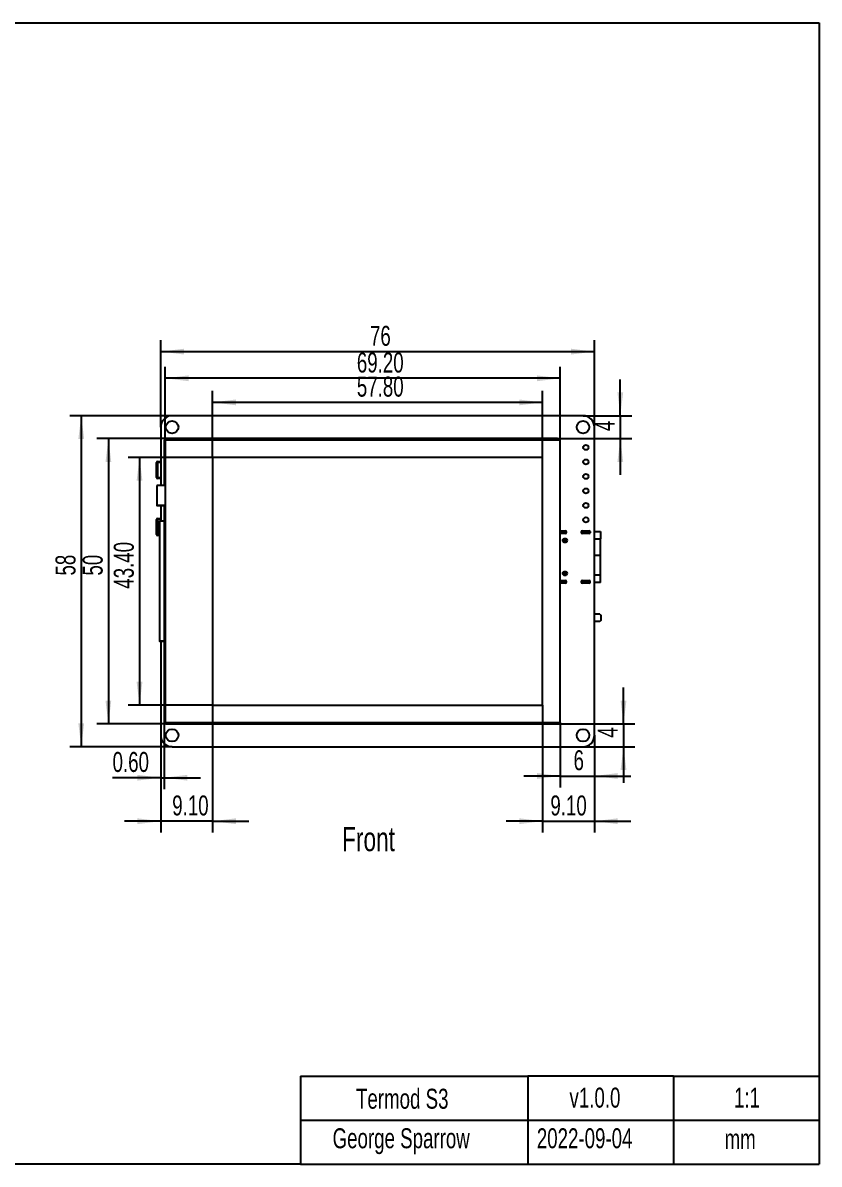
# Model space of a CAD drawing. Header units: millimetres. Extents: x 5 to 292, y 5 to 205.
# Drawn here: x 152.8 to 292.3, y 5 to 205 of the extents above; entities that cross this region are included whole.
import ezdxf

# ---------------------------------------------------------------- set-up
doc = ezdxf.new("R2010")
doc.units = ezdxf.units.MM
doc.layers.add('图框', color=7, linetype='Continuous')
doc.styles.add('SLDTEXTSTYLE0', font='TXT', dxfattribs={"width": 0.7})
doc.dimstyles.new('SLDDIMSTYLE0', dxfattribs={"dimtxt": 3.5, "dimasz": 4.08, "dimexe": 0, "dimexo": 0.0625, "dimgap": 0.875, "dimtad": 2, "dimrnd": 1e-09, "dimzin": 4, "dimdsep": 46, "dimtxsty": 'SLDTEXTSTYLE0', "dimsah": 1, "dimcen": 0.09, "dimadec": 0, "dimazin": 1, "dimtfac": 1, "dimtmove": 0, "dimatfit": 0, "dimfxl": 1, "dimfrac": 2, "dimtolj": 1, "dimtzin": 12, "dimarcsym": 0})
doc.dimstyles.new('SLDDIMSTYLE1', dxfattribs={"dimtxt": 3.5, "dimasz": 4.08, "dimexe": 0, "dimexo": 0.0625, "dimgap": 0.875, "dimtad": 2, "dimrnd": 1e-09, "dimzin": 12, "dimdsep": 46, "dimtxsty": 'SLDTEXTSTYLE0', "dimsah": 1, "dimcen": 0.09, "dimadec": 0, "dimazin": 3, "dimtfac": 1, "dimtmove": 0, "dimatfit": 0, "dimfxl": 1, "dimfrac": 2, "dimtolj": 1, "dimtzin": 12, "dimarcsym": 0})
doc.dimstyles.new('SLDDIMSTYLE2', dxfattribs={"dimtxt": 3.5, "dimasz": 4.08, "dimexe": 0, "dimexo": 0.0625, "dimgap": 0.875, "dimtad": 2, "dimrnd": 1e-09, "dimzin": 4, "dimdsep": 46, "dimtxsty": 'SLDTEXTSTYLE0', "dimsah": 1, "dimcen": 0.09, "dimadec": 0, "dimazin": 1, "dimtfac": 1, "dimtofl": 0, "dimtmove": 0, "dimatfit": 3, "dimfxl": 1, "dimfrac": 2, "dimtolj": 1, "dimtzin": 12, "dimarcsym": 0})
doc.dimstyles.new('SLDDIMSTYLE3', dxfattribs={"dimtxt": 3.5, "dimasz": 4.08, "dimexe": 0, "dimexo": 0.0625, "dimgap": 0.875, "dimtad": 2, "dimrnd": 1e-09, "dimzin": 12, "dimdsep": 46, "dimtxsty": 'SLDTEXTSTYLE0', "dimsah": 1, "dimcen": 0.09, "dimadec": 0, "dimazin": 3, "dimtfac": 1, "dimtofl": 0, "dimtmove": 0, "dimatfit": 3, "dimfxl": 1, "dimfrac": 2, "dimtolj": 1, "dimtzin": 12, "dimarcsym": 0})
doc.dimstyles.new('SLDDIMSTYLE6', dxfattribs={"dimtxt": 3.5, "dimasz": 4.08, "dimexe": 0, "dimexo": 0.0625, "dimgap": 0.875, "dimtad": 2, "dimrnd": 1e-09, "dimzin": 0, "dimdsep": 46, "dimtxsty": 'SLDTEXTSTYLE0', "dimsah": 1, "dimcen": 0.09, "dimadec": 0, "dimazin": 0, "dimtfac": 1, "dimtmove": 0, "dimatfit": 0, "dimfxl": 1, "dimfrac": 2, "dimtolj": 1, "dimtzin": 12, "dimarcsym": 0})

# ---------------------------------------------------------------- blocks, each defined once
blk = doc.blocks.new('_D_20')
at = {"layer": '图框'}
for p, q in [((176.95, 134.15), (176.95, 149.39)), ((252.95, 134.15), (252.95, 149.39)), ((176.95, 147.39), (252.95, 147.39))]:
    blk.add_line(p, q, dxfattribs=at)
for points in [[(176.95, 147.39), (181.03, 146.88), (181.03, 147.89)], [(252.95, 147.39), (248.87, 147.89), (248.87, 146.88)]]:
    blk.add_solid(points, dxfattribs=at)
at = {"layer": '图框', "insert": (213.62, 151.9), "char_height": 3.5, "attachment_point": 1, "style": 'SLDTEXTSTYLE0'}
blk.add_mtext('76', dxfattribs=at)
blk = doc.blocks.new('_D_21')
at = {"layer": '图框'}
for p, q in [((178.95, 136.15), (161.03, 136.15)), ((163.03, 136.15), (163.03, 78.15)), ((178.95, 78.15), (161.03, 78.15))]:
    blk.add_line(p, q, dxfattribs=at)
for points in [[(163.03, 136.15), (162.52, 132.07), (163.54, 132.07)], [(163.03, 78.15), (163.54, 82.23), (162.52, 82.23)]]:
    blk.add_solid(points, dxfattribs=at)
at = {"layer": '图框', "insert": (158.52, 108.15), "char_height": 3.5, "attachment_point": 1, "rotation": 90, "style": 'SLDTEXTSTYLE0'}
blk.add_mtext('58', dxfattribs=at)
blk = doc.blocks.new('_D_22')
at = {"layer": '图框'}
for p, q in [((186.05, 128.85), (171.24, 128.85)), ((173.24, 128.85), (173.24, 85.45)), ((186.05, 85.45), (171.24, 85.45))]:
    blk.add_line(p, q, dxfattribs=at)
for points in [[(173.24, 128.85), (172.73, 124.77), (173.75, 124.77)], [(173.24, 85.45), (173.75, 89.53), (172.73, 89.53)]]:
    blk.add_solid(points, dxfattribs=at)
at = {"layer": '图框', "insert": (168.73, 105.84), "char_height": 3.5, "attachment_point": 1, "rotation": 90, "style": 'SLDTEXTSTYLE0'}
blk.add_mtext('43.40', dxfattribs=at)
blk = doc.blocks.new('_D_23')
at = {"layer": '图框'}
for p, q in [((178.03, 132.15), (165.79, 132.15)), ((167.79, 132.15), (167.79, 82.15)), ((178.03, 82.15), (165.79, 82.15))]:
    blk.add_line(p, q, dxfattribs=at)
for points in [[(167.79, 132.15), (167.28, 128.07), (168.29, 128.07)], [(167.79, 82.15), (168.29, 86.23), (167.28, 86.23)]]:
    blk.add_solid(points, dxfattribs=at)
at = {"layer": '图框', "insert": (163.28, 108.14), "char_height": 3.5, "attachment_point": 1, "rotation": 90, "style": 'SLDTEXTSTYLE0'}
blk.add_mtext('50', dxfattribs=at)
blk = doc.blocks.new('_D_24')
at = {"layer": '图框'}
for p, q in [((186.05, 128.85), (186.05, 140.49)), ((243.85, 128.85), (243.85, 140.49)), ((243.85, 138.49), (186.05, 138.49))]:
    blk.add_line(p, q, dxfattribs=at)
for points in [[(186.05, 138.49), (190.13, 137.98), (190.13, 139)], [(243.85, 138.49), (239.77, 139), (239.77, 137.98)]]:
    blk.add_solid(points, dxfattribs=at)
at = {"layer": '图框', "insert": (211.32, 143), "char_height": 3.5, "attachment_point": 1, "rotation": 0, "style": 'SLDTEXTSTYLE0'}
blk.add_mtext('57.80', dxfattribs=at)
blk = doc.blocks.new('_D_25')
at = {"layer": '图框'}
for p, q in [((177.75, 131.9), (177.75, 144.71)), ((246.95, 131.9), (246.95, 144.71)), ((246.95, 142.71), (177.75, 142.71))]:
    blk.add_line(p, q, dxfattribs=at)
for points in [[(177.75, 142.71), (181.83, 142.2), (181.83, 143.22)], [(246.95, 142.71), (242.87, 143.22), (242.87, 142.2)]]:
    blk.add_solid(points, dxfattribs=at)
at = {"layer": '图框', "insert": (211.32, 147.22), "char_height": 3.5, "attachment_point": 1, "rotation": 0, "style": 'SLDTEXTSTYLE0'}
blk.add_mtext('69.20', dxfattribs=at)
blk = doc.blocks.new('_D_26')
at = {"layer": '图框'}
for p, q in [((243.85, 85.45), (243.85, 63.1)), ((252.95, 80.15), (252.95, 63.1)), ((243.85, 65.1), (237.5, 65.1)), ((243.85, 65.1), (252.95, 65.1)), ((252.95, 65.1), (259.3, 65.1))]:
    blk.add_line(p, q, dxfattribs=at)
for points in [[(243.85, 65.1), (239.77, 65.61), (239.77, 64.59)], [(252.95, 65.1), (257.03, 64.59), (257.03, 65.61)]]:
    blk.add_solid(points, dxfattribs=at)
at = {"layer": '图框', "insert": (245.23, 69.61), "char_height": 3.5, "attachment_point": 1, "style": 'SLDTEXTSTYLE0'}
blk.add_mtext('9.10', dxfattribs=at)
blk = doc.blocks.new('_D_27')
at = {"layer": '图框'}
for p, q in [((186.05, 85.45), (186.05, 63.1)), ((176.95, 80.15), (176.95, 63.1)), ((176.95, 65.1), (170.6, 65.1)), ((186.05, 65.1), (176.95, 65.1)), ((186.05, 65.1), (192.4, 65.1))]:
    blk.add_line(p, q, dxfattribs=at)
for points in [[(176.95, 65.1), (172.87, 65.61), (172.87, 64.59)], [(186.05, 65.1), (190.13, 64.59), (190.13, 65.61)]]:
    blk.add_solid(points, dxfattribs=at)
at = {"layer": '图框', "insert": (178.97, 69.61), "char_height": 3.5, "attachment_point": 1, "style": 'SLDTEXTSTYLE0'}
blk.add_mtext('9.10', dxfattribs=at)
blk = doc.blocks.new('_D_28')
at = {"layer": '图框'}
for p, q in [((246.95, 82.4), (246.95, 71.02)), ((252.95, 80.15), (252.95, 71.02)), ((246.95, 73.02), (240.6, 73.02)), ((246.95, 73.02), (252.95, 73.02)), ((252.95, 73.02), (259.3, 73.02))]:
    blk.add_line(p, q, dxfattribs=at)
for points in [[(246.95, 73.02), (242.87, 73.53), (242.87, 72.51)], [(252.95, 73.02), (257.03, 72.51), (257.03, 73.53)]]:
    blk.add_solid(points, dxfattribs=at)
at = {"layer": '图框', "insert": (249.29, 77.53), "char_height": 3.5, "attachment_point": 1, "style": 'SLDTEXTSTYLE0'}
blk.add_mtext('6', dxfattribs=at)
blk = doc.blocks.new('_D_29')
at = {"layer": '图框'}
for p, q in [((177.55, 82.62), (177.55, 70.72)), ((176.95, 80.15), (176.95, 70.72)), ((176.95, 72.72), (168.52, 72.72)), ((176.95, 72.72), (177.55, 72.72)), ((177.55, 72.72), (183.9, 72.72))]:
    blk.add_line(p, q, dxfattribs=at)
for points in [[(176.95, 72.72), (172.87, 73.22), (172.87, 72.21)], [(177.55, 72.72), (181.63, 72.21), (181.63, 73.22)]]:
    blk.add_solid(points, dxfattribs=at)
at = {"layer": '图框', "insert": (168.52, 77.23), "char_height": 3.5, "attachment_point": 1, "style": 'SLDTEXTSTYLE0'}
blk.add_mtext('0.60', dxfattribs=at)
blk = doc.blocks.new('_D_30')
at = {"layer": '图框'}
for p, q in [((257.48, 136.15), (257.48, 142.5)), ((250.95, 136.15), (259.48, 136.15)), ((257.48, 136.15), (257.48, 132.15)), ((246.28, 132.15), (259.48, 132.15)), ((257.48, 132.15), (257.48, 125.8))]:
    blk.add_line(p, q, dxfattribs=at)
for points in [[(257.48, 136.15), (257.99, 140.23), (256.98, 140.23)], [(257.48, 132.15), (256.98, 128.07), (257.99, 128.07)]]:
    blk.add_solid(points, dxfattribs=at)
at = {"layer": '图框', "insert": (252.97, 133.46), "char_height": 3.5, "attachment_point": 1, "rotation": 90, "style": 'SLDTEXTSTYLE0'}
blk.add_mtext('4', dxfattribs=at)
blk = doc.blocks.new('_D_31')
at = {"layer": '图框'}
for p, q in [((258.04, 82.15), (258.04, 88.5)), ((246.28, 82.15), (260.04, 82.15)), ((258.04, 82.15), (258.04, 78.15)), ((250.95, 78.15), (260.04, 78.15)), ((258.04, 78.15), (258.04, 71.8))]:
    blk.add_line(p, q, dxfattribs=at)
for points in [[(258.04, 82.15), (258.55, 86.23), (257.53, 86.23)], [(258.04, 78.15), (257.53, 74.07), (258.55, 74.07)]]:
    blk.add_solid(points, dxfattribs=at)
at = {"layer": '图框', "insert": (253.53, 79.74), "char_height": 3.5, "attachment_point": 1, "rotation": 90, "style": 'SLDTEXTSTYLE0'}
blk.add_mtext('4', dxfattribs=at)

msp = doc.modelspace()

# ---------------------------------------------------------------- linework, layer by layer
at = {"color": 7, "linetype": 'Continuous', "lineweight": 25}
for p, q in [((250.951, 136.148), (178.951, 136.148)), ((176.951, 134.148), (176.951, 123.898)), ((252.951, 80.148), (252.951, 134.148)), ((246.276, 132.148), (178.026, 132.148)), ((177.551, 131.673), (177.551, 123.898)), ((246.951, 131.898), (177.751, 131.898)), ((177.751, 131.898), (177.751, 82.398)), ((246.951, 82.398), (246.951, 131.898)), ((176.401, 127.947), (176.401, 128.147)), ((176.401, 128.147), (176.951, 128.147)), ((186.051, 128.848), (186.051, 85.448)), ((243.851, 128.848), (186.051, 128.848)), ((186.051, 128.848), (186.051, 128.848)), ((243.851, 85.448), (243.851, 128.848)), ((243.851, 128.848), (243.851, 128.848)), ((176.401, 127.947), (176.201, 127.947)), ((176.201, 125.347), (176.201, 127.947)), ((176.401, 127.947), (176.401, 125.347)), ((176.951, 127.947), (176.401, 127.947)), ((176.401, 125.347), (176.201, 125.347)), ((176.401, 125.147), (176.401, 125.347)), ((176.401, 125.347), (176.951, 125.347)), ((176.951, 125.147), (176.401, 125.147)), ((176.301, 123.898), (176.301, 120.398)), ((176.951, 120.398), (176.951, 117.648)), ((177.551, 120.398), (177.551, 82.623)), ((176.401, 117.947), (176.401, 118.147)), ((176.401, 118.147), (176.951, 118.147)), ((176.401, 117.947), (176.201, 117.947)), ((176.201, 115.347), (176.201, 117.947)), ((176.401, 117.947), (176.401, 115.347)), ((176.951, 117.947), (176.401, 117.947)), ((176.751, 117.648), (176.751, 96.648)), ((176.401, 115.347), (176.201, 115.347)), ((176.401, 115.147), (176.401, 115.347)), ((176.401, 115.347), (176.751, 115.347)), ((176.751, 115.147), (176.401, 115.147)), ((246.951, 115.998), (247.826, 115.998)), ((247.081, 115.873), (246.951, 115.873)), ((247.081, 115.573), (246.951, 115.573)), ((247.826, 115.498), (246.951, 115.498)), ((247.081, 115.873), (247.081, 115.573)), ((247.081, 115.873), (247.421, 115.873)), ((247.081, 115.573), (247.421, 115.573)), ((247.421, 115.873), (247.421, 115.573)), ((247.771, 115.873), (247.421, 115.873)), ((247.771, 115.573), (247.421, 115.573)), ((247.771, 115.873), (247.771, 115.573)), ((247.771, 115.873), (247.776, 115.873)), ((247.771, 115.573), (248.005, 115.573)), ((247.776, 115.873), (248.042, 115.873)), ((247.781, 114.043), (247.781, 114.143)), ((250.731, 115.873), (250.659, 115.873)), ((250.731, 115.573), (250.697, 115.573)), ((250.731, 115.873), (250.731, 115.573)), ((250.831, 115.873), (250.731, 115.873)), ((250.831, 115.573), (250.731, 115.573)), ((250.831, 115.873), (250.831, 115.573)), ((250.831, 115.873), (251.031, 115.873)), ((250.831, 115.573), (251.031, 115.573)), ((250.876, 115.998), (251.976, 115.998)), ((251.976, 115.498), (250.876, 115.498)), ((251.031, 115.873), (251.031, 115.573)), ((251.331, 115.873), (251.031, 115.873)), ((251.331, 115.573), (251.031, 115.573)), ((251.331, 115.873), (251.331, 115.573)), ((251.531, 115.873), (251.331, 115.873)), ((251.531, 115.573), (251.331, 115.573)), ((251.531, 115.873), (251.531, 115.573)), ((251.831, 115.873), (251.531, 115.873)), ((251.831, 115.573), (251.531, 115.573)), ((251.831, 115.873), (251.831, 115.573)), ((251.831, 115.873), (251.838, 115.873)), ((251.831, 115.573), (251.838, 115.573)), ((251.838, 115.873), (252.173, 115.873)), ((251.838, 115.573), (252.155, 115.573)), ((252.173, 115.873), (252.192, 115.873)), ((252.181, 115.872), (252.181, 115.604)), ((252.951, 115.873), (254.031, 115.873)), ((252.951, 114.573), (254.031, 114.573)), ((254.031, 115.873), (254.031, 114.573)), ((254.031, 111.703), (254.031, 114.573)), ((253.049, 111.7), (253.049, 111.688)), ((253.081, 111.703), (254.031, 111.703)), ((253.081, 111.693), (254.031, 111.693)), ((253.231, 111.703), (253.231, 111.693)), ((253.849, 111.703), (253.849, 111.693)), ((254.031, 111.703), (254.031, 111.693)), ((254.031, 108.223), (254.031, 111.693)), ((247.781, 108.263), (247.781, 108.363)), ((254.031, 108.223), (252.951, 108.223)), ((254.031, 106.923), (254.031, 108.223)), ((246.951, 107.298), (247.826, 107.298)), ((247.081, 107.223), (246.951, 107.223)), ((247.081, 106.923), (246.951, 106.923)), ((247.826, 106.798), (246.951, 106.798)), ((247.081, 106.923), (247.081, 107.223)), ((247.081, 107.223), (247.421, 107.223)), ((247.081, 106.923), (247.421, 106.923)), ((247.421, 106.923), (247.421, 107.223)), ((247.771, 107.223), (247.421, 107.223)), ((247.771, 106.923), (247.421, 106.923)), ((247.771, 106.923), (247.771, 107.223)), ((247.771, 107.223), (248.004, 107.223)), ((247.771, 106.923), (247.776, 106.923)), ((247.776, 106.923), (248.042, 106.923)), ((250.731, 106.923), (250.659, 106.923)), ((250.731, 107.223), (250.697, 107.223)), ((250.731, 106.923), (250.731, 107.223)), ((250.831, 107.223), (250.731, 107.223)), ((250.831, 106.923), (250.731, 106.923)), ((250.831, 106.923), (250.831, 107.223)), ((250.831, 107.223), (251.031, 107.223)), ((250.831, 106.923), (251.031, 106.923)), ((250.876, 107.298), (251.976, 107.298)), ((251.976, 106.798), (250.876, 106.798)), ((251.031, 106.923), (251.031, 107.223)), ((251.331, 107.223), (251.031, 107.223)), ((251.331, 106.923), (251.031, 106.923)), ((251.331, 106.923), (251.331, 107.223)), ((251.531, 107.223), (251.331, 107.223)), ((251.531, 106.923), (251.331, 106.923)), ((251.531, 106.923), (251.531, 107.223)), ((251.831, 107.223), (251.531, 107.223)), ((251.831, 106.923), (251.531, 106.923)), ((251.831, 106.923), (251.831, 107.223)), ((251.831, 107.223), (251.838, 107.223)), ((251.831, 106.923), (251.838, 106.923)), ((251.838, 107.223), (252.154, 107.223)), ((251.838, 106.923), (252.173, 106.923)), ((252.192, 106.923), (252.173, 106.923)), ((252.181, 106.924), (252.181, 107.191)), ((254.031, 106.923), (252.951, 106.923)), ((253.881, 101.377), (252.951, 101.377)), ((253.881, 100.077), (252.951, 100.077)), ((253.881, 101.377), (254.081, 101.177)), ((254.081, 100.277), (253.881, 100.077)), ((254.081, 101.177), (254.081, 100.277)), ((176.951, 96.648), (176.951, 80.148)), ((186.051, 85.448), (243.851, 85.448)), ((177.751, 82.398), (177.751, 82.398)), ((177.751, 82.398), (246.951, 82.398)), ((177.751, 82.398), (246.951, 82.398)), ((178.026, 82.148), (246.276, 82.148)), ((178.026, 82.148), (178.026, 82.148)), ((178.026, 82.148), (246.276, 82.148)), ((246.276, 82.148), (246.276, 82.148)), ((246.951, 82.398), (246.951, 82.398)), ((178.951, 78.148), (250.951, 78.148))]:
    msp.add_line(p, q, dxfattribs=at)
at = {"color": 7, "linetype": 'Continuous', "lineweight": 25, "flags": 128}
for points in [[(177.751, 123.898), (177.545, 123.898), (177.206, 123.898), (176.903, 123.898), (176.65, 123.898), (176.459, 123.898), (176.341, 123.898), (176.301, 123.898)], [(177.344, 120.398), (177.206, 120.398), (176.903, 120.398), (176.65, 120.398), (176.459, 120.398), (176.341, 120.398), (176.301, 120.398), (176.341, 120.398), (176.459, 120.398), (176.65, 120.398), (176.903, 120.398), (177.206, 120.398), (177.545, 120.398), (177.751, 120.398)], [(177.751, 120.398), (177.542, 120.398), (177.204, 120.398), (176.906, 120.398), (176.666, 120.398), (176.498, 120.398), (176.412, 120.398), (176.412, 120.398), (176.498, 120.398), (176.666, 120.398), (176.906, 120.398), (177.204, 120.398), (177.542, 120.398), (177.551, 120.398)], [(177.551, 117.648), (177.277, 117.648), (177.036, 117.648), (176.858, 117.648), (176.763, 117.648), (176.751, 117.648)], [(177.551, 96.648), (177.277, 96.648), (177.036, 96.648), (176.858, 96.648), (176.763, 96.648), (176.763, 96.648), (176.858, 96.648), (177.036, 96.648), (177.163, 96.648)], [(177.551, 96.648), (177.311, 96.648), (177.101, 96.648), (176.944, 96.648), (176.861, 96.648), (176.861, 96.648), (176.944, 96.648), (177.101, 96.648), (177.311, 96.648), (177.551, 96.648)]]:
    msp.add_lwpolyline(points, dxfattribs=at)
at = {"color": 7, "linetype": 'Continuous', "lineweight": 25}
for centre, radius in [((178.951, 134.148), 1.1), ((250.951, 134.148), 1.1), ((251.451, 130.598), 0.45), ((251.451, 128.058), 0.45), ((251.451, 125.518), 0.45), ((251.451, 122.978), 0.45), ((251.451, 120.438), 0.45), ((251.451, 117.898), 0.45), ((247.776, 114.288), 0.375), ((247.781, 114.293), 0.25), ((247.781, 114.293), 0.15), ((247.776, 108.508), 0.375), ((247.781, 108.513), 0.25), ((247.781, 108.513), 0.15), ((178.951, 80.148), 1.1), ((250.951, 80.148), 1.1)]:
    msp.add_circle(centre, radius, dxfattribs=at)
for centre, radius, start, end in [((178.951, 134.147), 2.001, 90.02084, 179.97916), ((250.95, 134.147), 2.001, 0.02084, 89.97916), ((178.026, 131.673), 0.475, 90, 180), ((246.276, 131.673), 0.475, 28.27371, 90), ((246.301, 131.648), 0.5, 30.00028, 91.44588), ((176.401, 127.947), 0.2, 90, 180), ((176.401, 125.347), 0.2, 180, 270), ((176.401, 117.947), 0.2, 90, 180), ((176.401, 115.347), 0.2, 180, 270), ((247.826, 115.748), 0.25, 270, 90), ((250.876, 115.748), 0.25, 90, 270), ((251.976, 115.748), 0.25, 270, 90), ((253.081, 111.502), 0.201, 90, 130.31818), ((253.09, 111.498), 0.195, 92.72632, 135.61403), ((247.826, 107.048), 0.25, 270, 90), ((250.876, 107.048), 0.25, 90, 270), ((251.976, 107.048), 0.25, 270, 90), ((178.026, 82.623), 0.475, 180, 270), ((246.276, 82.623), 0.475, 270, 331.72627), ((246.276, 82.623), 0.475, 271.48337, 331.72631), ((246.301, 82.648), 0.5, 268.54445, 330.00027), ((178.951, 80.148), 2.001, 180.02084, 269.97916), ((250.95, 80.148), 2.001, 270.02084, 359.97916)]:
    msp.add_arc(centre, radius, start, end, dxfattribs=at)
for points in [[(252.173, 115.873), (252.176, 115.873), (252.18, 115.873), (252.181, 115.872), (252.181, 115.872)], [(252.173, 106.923), (252.176, 106.923), (252.18, 106.923), (252.181, 106.923), (252.181, 106.924)]]:
    msp.add_open_spline(points, degree=3, knots=[0, 0, 0, 0, 0.5597492, 1, 1, 1, 1], dxfattribs=at)
at = {"layer": '图框'}
for p, q in [((4.984, 205), (292.326, 205)), ((292.326, 205), (292.326, 20.43)), ((201.476, 20.43), (241.307, 20.43)), ((201.476, 20.43), (201.476, 5)), ((241.307, 20.43), (241.307, 5)), ((266.816, 20.43), (241.307, 20.43)), ((266.816, 20.43), (266.816, 5)), ((266.816, 20.43), (292.326, 20.43)), ((292.326, 20.43), (292.326, 5)), ((201.476, 12.715), (292.326, 12.715)), ((201.476, 5), (4.984, 5)), ((201.476, 5), (292.326, 5))]:
    msp.add_line(p, q, dxfattribs=at)

# ---------------------------------------------------------------- texts
at = {"layer": '图框', "attachment_point": 1, "style": 'SLDTEXTSTYLE0'}
for s, insert, char_height in [('Front', (208.745, 64.081), 4.2333), ('Termod S3', (211.172, 18.217), 3.5), ('v1.0.0', (248.577, 18.409), 3.5), ('1:1', (277.41, 18.409), 3.5), ('George Sparrow', (207.069, 11.29), 3.5), ('2022-09-04', (242.853, 11.29), 3.5), ('mm', (275.752, 11.159), 3.5)]:
    msp.add_mtext(s, dxfattribs=dict(at, insert=insert, char_height=char_height))

# ---------------------------------------------------------------- dimensions: what is measured, and where the dimension line sits
at = {"layer": '图框'}
for base, p1, p2, dimstyle, picture, middle in [((252.951, 147.386), (176.951, 134.148), (252.951, 134.148), 'SLDDIMSTYLE3', '_D_20', (215.155, 147.386)), ((176.951, 65.102), (186.051, 85.448), (176.951, 80.148), 'SLDDIMSTYLE0', '_D_27', (182.036, 65.102)), ((252.951, 65.102), (243.851, 85.448), (252.951, 80.148), 'SLDDIMSTYLE0', '_D_26', (248.299, 65.102)), ((177.551, 72.716), (176.951, 80.148), (177.551, 82.623), 'SLDDIMSTYLE6', '_D_29', (171.591, 72.716)), ((252.951, 73.018), (246.951, 82.398), (252.951, 80.148), 'SLDDIMSTYLE1', '_D_28', (250.058, 73.018))]:
    dim = msp.add_linear_dim(base=base, p1=p1, p2=p2, dimstyle=dimstyle, dxfattribs=at)
    dim.commit()
    dim.dimension.update_dxf_attribs({"geometry": picture, "text_midpoint": middle, "dimtype": 160})
for base, p1, p2, angle, dimstyle, picture, middle in [((177.751, 142.707), (246.951, 131.898), (177.751, 131.898), 0, 'SLDDIMSTYLE2', '_D_25', (215.155, 142.707)), ((186.051, 138.491), (243.851, 128.848), (186.051, 128.848), 0, 'SLDDIMSTYLE2', '_D_24', (215.155, 138.491)), ((257.484, 132.148), (250.951, 136.148), (246.276, 132.148), 90, 'SLDDIMSTYLE1', '_D_30', (257.484, 134.23)), ((163.027, 78.148), (178.951, 136.148), (178.951, 78.148), 90, 'SLDDIMSTYLE3', '_D_21', (163.027, 109.679)), ((167.787, 82.148), (178.026, 132.148), (178.026, 82.148), 270, 'SLDDIMSTYLE3', '_D_23', (167.787, 109.679)), ((173.242, 85.448), (186.051, 128.848), (186.051, 85.448), 270, 'SLDDIMSTYLE2', '_D_22', (173.242, 109.679)), ((258.042, 78.148), (246.276, 82.148), (250.951, 78.148), 90, 'SLDDIMSTYLE1', '_D_31', (258.042, 80.513))]:
    dim = msp.add_linear_dim(base=base, p1=p1, p2=p2, angle=angle, dimstyle=dimstyle, dxfattribs=at)
    dim.commit()
    dim.dimension.update_dxf_attribs({"geometry": picture, "text_midpoint": middle, "dimtype": 160})

doc.saveas('drawing.dxf')
